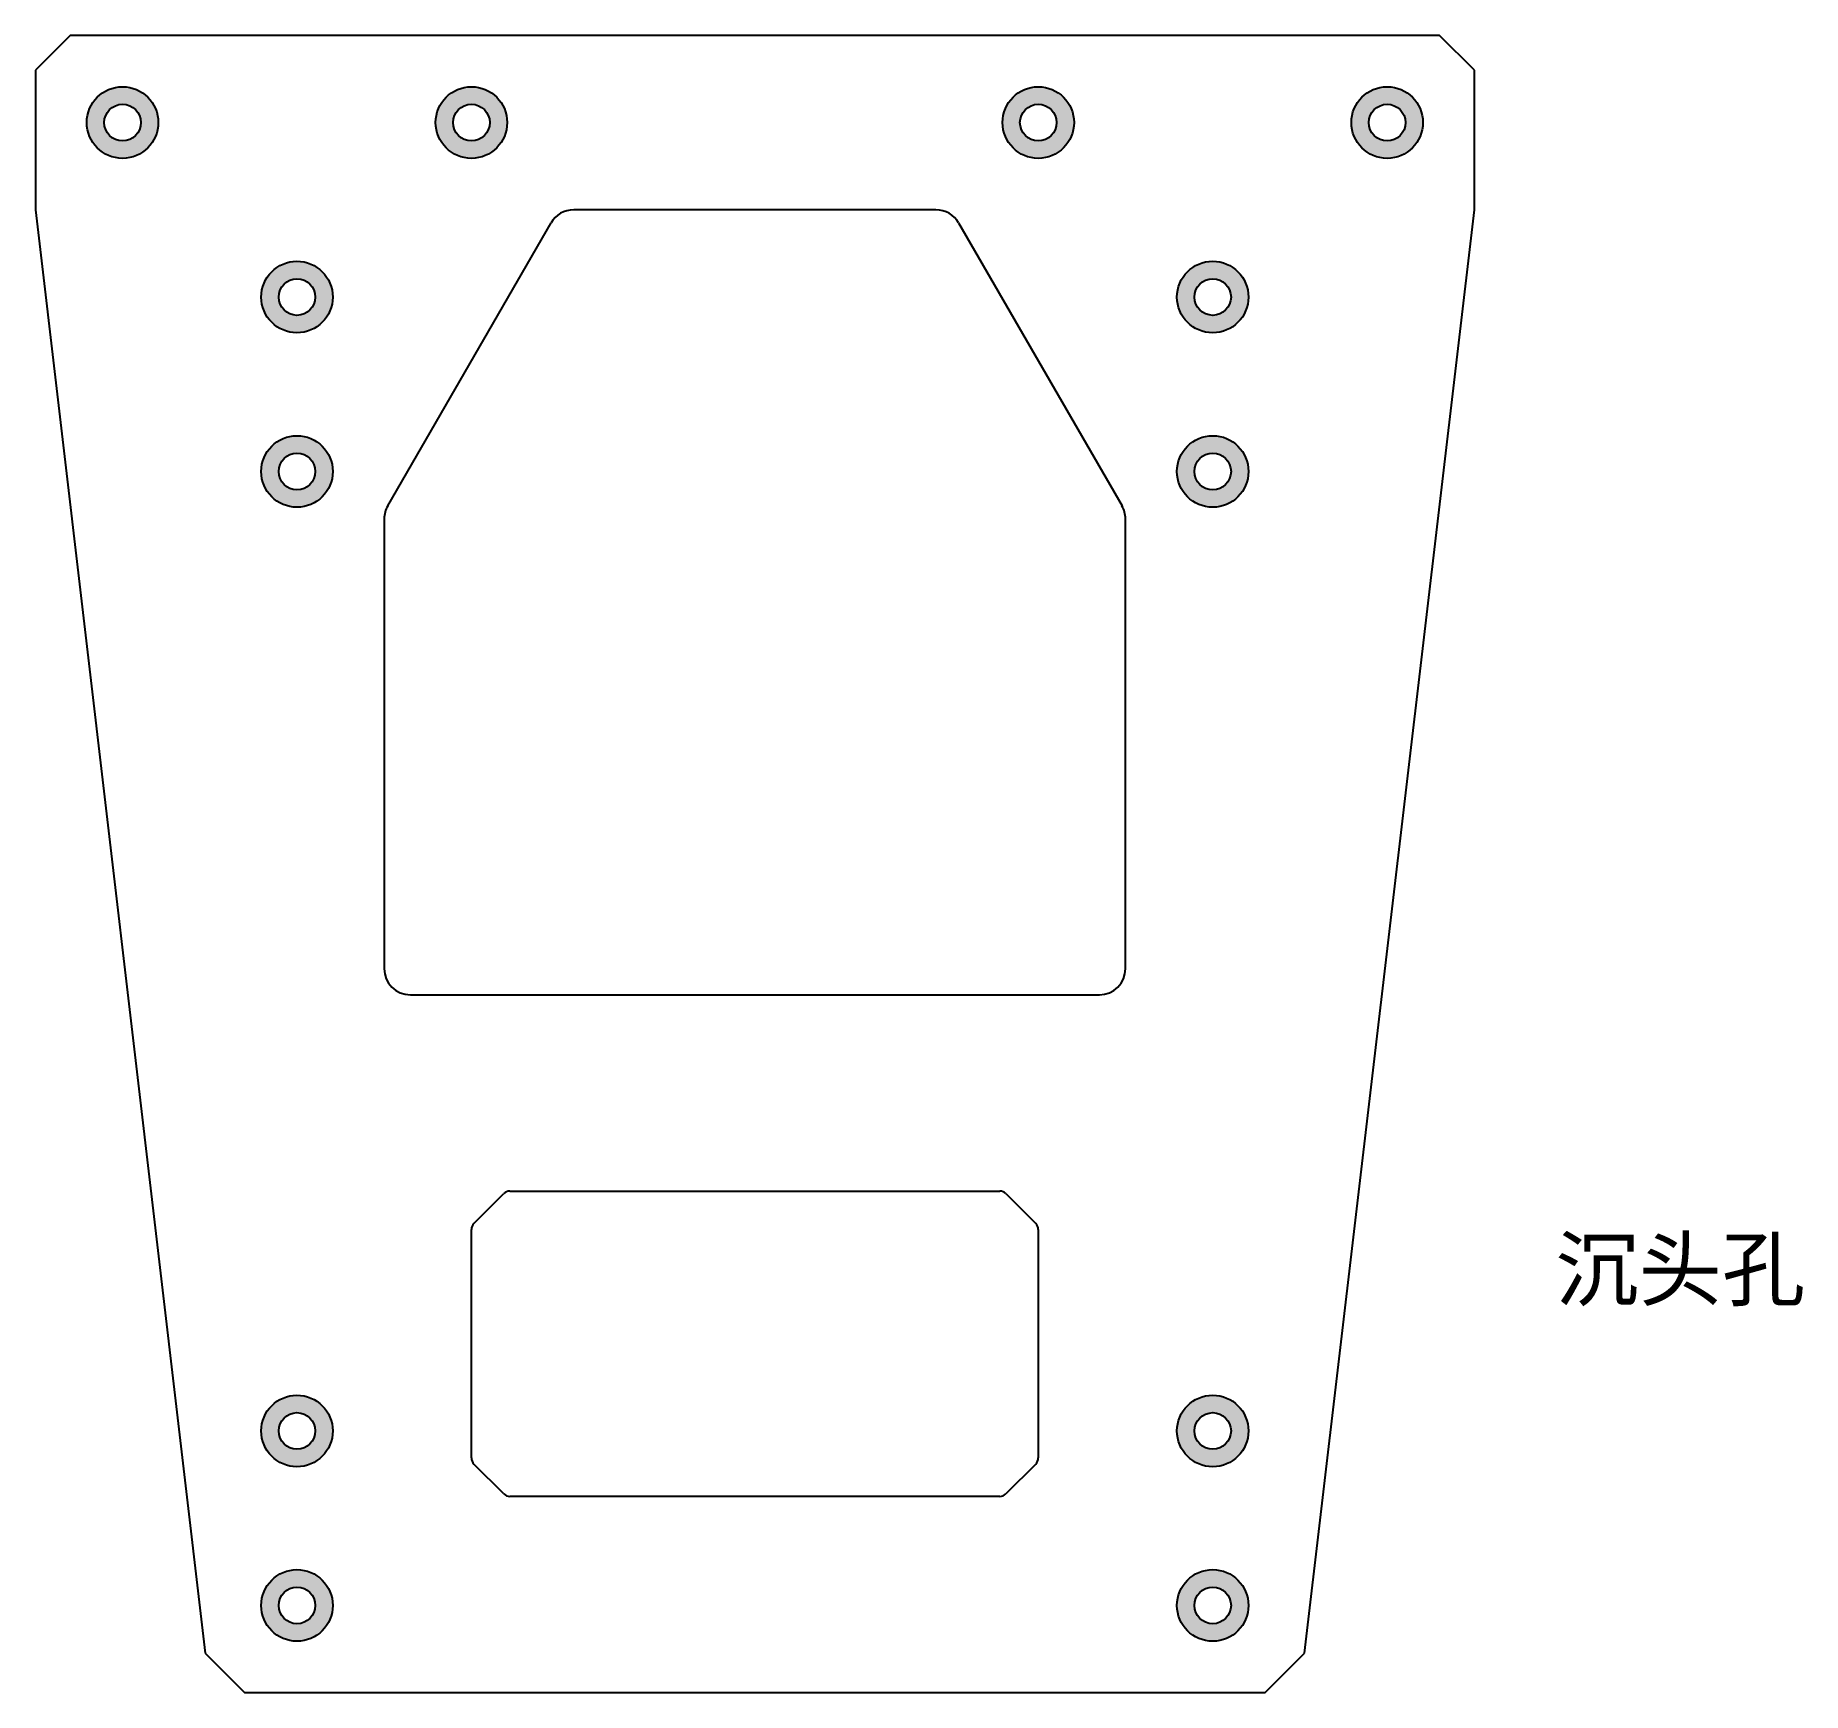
# Model space of a CAD drawing. Header units: millimetres. Extents: x -82 to 120, y -40 to 150.
import ezdxf

# ---------------------------------------------------------------- set-up
doc = ezdxf.new("R2010")
doc.units = ezdxf.units.MM

msp = doc.modelspace()

# ---------------------------------------------------------------- hatches: boundary and pattern name
h = msp.add_hatch(color=3)
h.dxf.hatch_style = 1
h.paths.add_polyline_path([(-68.4, 140, 1), (-76.6, 140, 1)])
h.paths.add_polyline_path([(-74.6, 140, -1), (-70.4, 140, -1)], flags=16)
h.paths.add_polyline_path([(-56.6, 120, 1), (-48.4, 120, 1)])
h.paths.add_polyline_path([(-50.4, 120, -1), (-54.6, 120, -1)], flags=16)
h.paths.add_polyline_path([(-28.4, 140, 1), (-36.6, 140, 1)])
h.paths.add_polyline_path([(-34.6, 140, -1), (-30.4, 140, -1)], flags=16)
h.paths.add_polyline_path([(-56.6, 100, 1), (-48.4, 100, 1)])
h.paths.add_polyline_path([(-50.4, 100, -1), (-54.6, 100, -1)], flags=16)
h.paths.add_polyline_path([(28.4, 140, 1), (36.6, 140, 1)])
h.paths.add_polyline_path([(34.6, 140, -1), (30.4, 140, -1)], flags=16)
h.paths.add_polyline_path([(68.4, 140, 1), (76.6, 140, 1)])
h.paths.add_polyline_path([(74.6, 140, -1), (70.4, 140, -1)], flags=16)
h.paths.add_polyline_path([(48.4, 120, 1), (56.6, 120, 1)])
h.paths.add_polyline_path([(54.6, 120, -1), (50.4, 120, -1)], flags=16)
h.paths.add_polyline_path([(48.4, 100, 1), (56.6, 100, 1)])
h.paths.add_polyline_path([(54.6, 100, -1), (50.4, 100, -1)], flags=16)
h.paths.add_polyline_path([(-56.6, -10, 1), (-48.4, -10, 1)])
h.paths.add_polyline_path([(-50.4, -10, -1), (-54.6, -10, -1)], flags=16)
h.paths.add_polyline_path([(-56.6, -30, 1), (-48.4, -30, 1)])
h.paths.add_polyline_path([(-50.4, -30, -1), (-54.6, -30, -1)], flags=16)
h.paths.add_polyline_path([(48.4, -10, 1), (56.6, -10, 1)])
h.paths.add_polyline_path([(54.6, -10, -1), (50.4, -10, -1)], flags=16)
h.paths.add_polyline_path([(48.4, -30, 1), (56.6, -30, 1)])
h.paths.add_polyline_path([(54.6, -30, -1), (50.4, -30, -1)], flags=16)

# ---------------------------------------------------------------- linework, layer by layer
at = {"color": 7, "linetype": 'Continuous', "lineweight": 25}
for p, q in [((-78.5, 150), (-82.5, 146)), ((78.5, 150), (-78.5, 150)), ((82.5, 146), (78.5, 150)), ((-82.5, 146), (-82.5, 130)), ((82.5, 130), (82.5, 146)), ((-82.5, 130), (-63.03, -35.47)), ((20.77, 130), (-20.77, 130)), ((63.03, -35.47), (82.5, 130)), ((-42.1, 96.06), (-23.37, 128.5)), ((23.37, 128.5), (42.1, 96.06)), ((-42.5, 94.56), (-42.5, 43)), ((42.5, 43), (42.5, 94.56)), ((-39.5, 40), (39.5, 40)), ((-32.21, 13.79), (-28.79, 17.21)), ((-28.09, 17.5), (28.09, 17.5)), ((28.79, 17.21), (32.21, 13.79)), ((-32.5, -13.09), (-32.5, 13.09)), ((32.5, 13.09), (32.5, -13.09)), ((-28.79, -17.21), (-32.21, -13.79)), ((32.21, -13.79), (28.79, -17.21)), ((28.09, -17.5), (-28.09, -17.5)), ((-63.03, -35.47), (-58.5, -40)), ((58.5, -40), (63.03, -35.47)), ((-58.5, -40), (58.5, -40))]:
    msp.add_line(p, q, dxfattribs=at)
for centre, radius in [((-72.5, 140), 4.1), ((-32.5, 140), 4.1), ((32.5, 140), 4.1), ((72.5, 140), 4.1), ((-72.5, 140), 2.1), ((-32.5, 140), 2.1), ((32.5, 140), 2.1), ((72.5, 140), 2.1), ((-52.5, 120), 4.1), ((52.5, 120), 4.1), ((-52.5, 120), 2.1), ((52.5, 120), 2.1), ((-52.5, 100), 4.1), ((52.5, 100), 4.1), ((-52.5, 100), 2.1), ((52.5, 100), 2.1), ((-52.5, -10), 4.1), ((52.5, -10), 4.1), ((-52.5, -10), 2.1), ((52.5, -10), 2.1), ((-52.5, -30), 4.1), ((52.5, -30), 4.1), ((-52.5, -30), 2.1), ((52.5, -30), 2.1)]:
    msp.add_circle(centre, radius, dxfattribs=at)
for centre, radius, start, end in [((-20.77, 127), 3, 90, 150), ((20.77, 127), 3, 30, 90), ((-39.5, 94.56), 3, 150, 180), ((39.5, 94.56), 3, 0, 30), ((-39.5, 43), 3, 180, 270), ((39.5, 43), 3, 270, 0), ((-28.09, 16.5), 1, 90, 135), ((28.09, 16.5), 1, 45, 90), ((-31.5, 13.09), 1, 135, 180), ((31.5, 13.09), 1, 0, 45), ((-31.5, -13.09), 1, 180, 225), ((31.5, -13.09), 1, 315, 0), ((-28.09, -16.5), 1, 225, 270), ((28.09, -16.5), 1, 270, 315)]:
    msp.add_arc(centre, radius, start, end, dxfattribs=at)

# ---------------------------------------------------------------- texts
at = {"insert": (91.79, 12.06), "char_height": 7, "attachment_point": 1}
msp.add_mtext_dynamic_manual_height_columns('{\\fSimSun|b0|i0|c134|p2;\\C3;沉头孔}', width=138.6973, gutter_width=17.5, heights=[0], dxfattribs=at)

doc.saveas('drawing.dxf')
